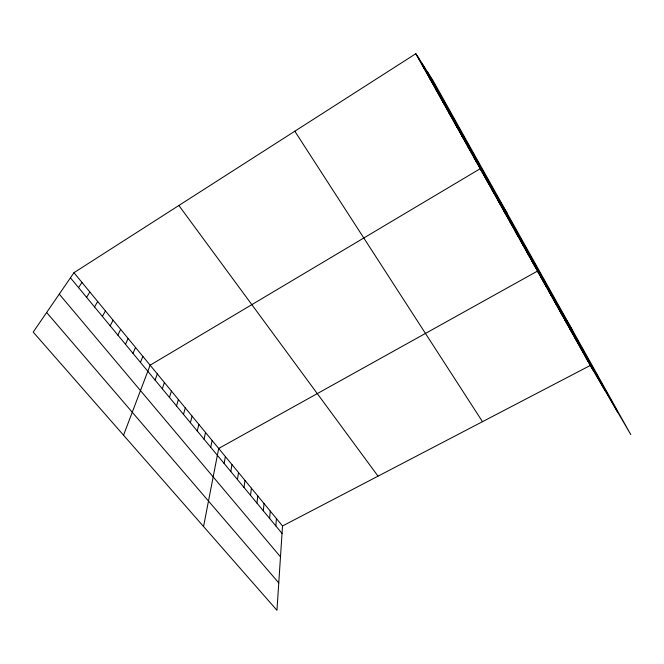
<?xml version="1.0" encoding="UTF-8"?>
<svg xmlns="http://www.w3.org/2000/svg" width="664" height="664" viewBox="0 0 664 664"><rect width="100%" height="100%" fill="white"/><g stroke="black" fill="none" stroke-linecap="round" stroke-linejoin="round"><path stroke-width="1" d="M73.953 272.688L282.524 525.979L276.954 610.299L33.2 332.091L73.953 272.688L415.83 53.701L432.969 80.452L630.8 434.621L590.304 365.449L415.83 53.701M275.851 525.946L276.423 518.567M269.617 518.41L270.256 511.089M263.309 510.799L264.04 503.528M256.951 503.113L257.757 495.9M250.519 495.344L251.407 488.189M244.02 487.492L244.991 480.404M237.463 479.566L238.517 472.536M230.831 471.556L231.977 464.592M224.133 463.464L225.362 456.566M203.549 526.519L218.688 448.457L537.5 271.095L572.119 329.56M210.72 447.279L212.14 440.506M204.022 439.178L205.525 432.471M197.249 430.994L198.843 424.362M190.402 422.727L192.095 416.17M183.488 414.377L185.281 407.887M176.499 405.936L178.392 399.529M169.445 397.404L171.436 391.071M162.306 388.789L164.406 382.539M155.094 380.082L157.302 373.907M123.537 435.194L150.122 365.192L480.196 168.714L507.288 213.493M140.444 362.378L142.868 356.377M132.999 353.389L135.531 347.479M125.479 344.301L128.127 338.474M117.868 335.113L120.632 329.385M110.182 325.825L113.063 320.189M102.405 316.438L105.41 310.893M94.545 306.942L97.674 301.498M86.602 297.339L89.856 292.002M78.559 287.628L81.946 282.399M282.524 525.979L590.304 365.449M46.646 312.495L278.764 582.909M59.254 294.119L280.482 556.847M70.434 277.818L282.034 533.408M178.873 205.483L378.032 476.163M294.816 131.215L482.487 421.681M422.619 65.836L424.171 68.284M429.326 77.829L430.977 80.444M435.957 89.665L437.692 92.454M442.506 101.368L444.332 104.314M448.972 112.93L450.889 116.034M455.363 124.351L457.363 127.604M461.688 135.639L463.771 139.042M467.929 146.794L470.095 150.346M474.096 157.816L476.337 161.51M486.222 179.487L488.621 183.455M492.182 190.128L494.655 194.237M498.075 200.653L500.614 204.885M503.901 211.061L506.507 215.418M509.653 221.353L512.334 225.835M515.347 231.52L518.094 236.127M520.983 241.58L523.788 246.302M526.544 251.531L529.415 256.362M532.055 261.367L534.985 266.305M543.044 281.005L546.099 286.167M548.53 290.807L551.643 296.078M553.959 300.502L557.121 305.872M559.32 310.088L562.541 315.558M564.624 319.567L567.903 325.136M569.878 328.946L573.206 334.614M575.066 338.225L578.444 343.977M580.203 347.397L583.631 353.248M585.283 356.468L588.76 362.411M427.243 71.521L617.528 411.954M421.939 63.238L605.012 390.565M417.282 55.975L593.832 371.475"/></g></svg>
